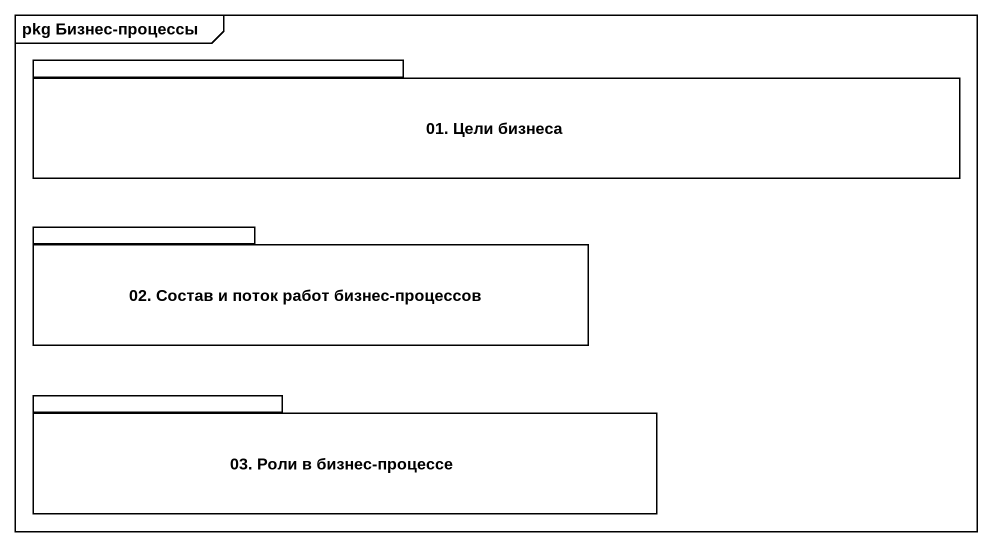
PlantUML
@startuml
mainframe pkg Бизнес-процессы
package "01. Цели бизнеса" as p01_Цели_бизнеса {
}
package "02. Состав и поток работ бизнес-процессов" as p02_Состав_и_поток_работ {
}
package "03. Роли в бизнес-процессе" as p03_Роли_в_бизнес_процессе {
}
@enduml
